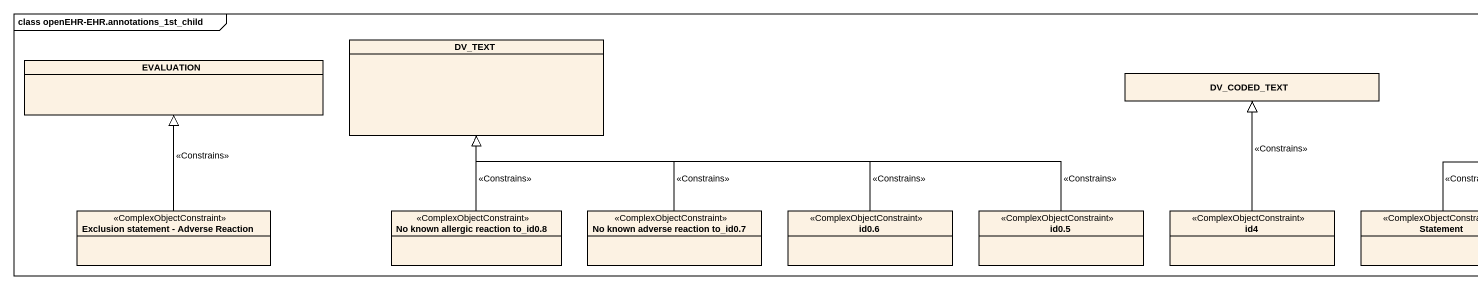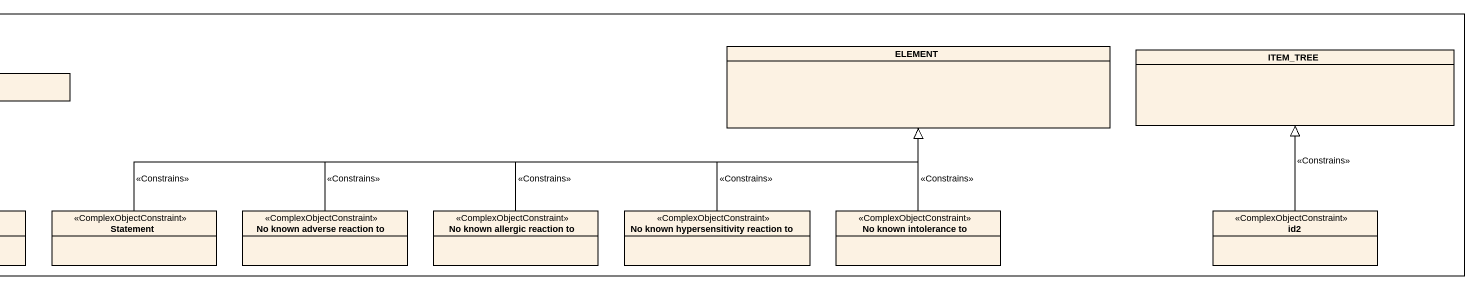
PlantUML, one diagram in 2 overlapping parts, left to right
@startuml
mainframe class openEHR-EHR.annotations_1st_child
hide circle
hide empty members
class DV_TEXT
class ELEMENT
class EVALUATION
class DV_CODED_TEXT
class ITEM_TREE
class "Exclusion statement - Adverse Reaction" as Exclusion_statement_Adverse <<ComplexObjectConstraint>>
class "No known allergic reaction to_id0.8" as No_known_allergic_reaction <<ComplexObjectConstraint>>
class "No known adverse reaction to_id0.7" as No_known_adverse_reaction <<ComplexObjectConstraint>>
class "id0.6" as id0_6 <<ComplexObjectConstraint>>
class "id0.5" as id0_5 <<ComplexObjectConstraint>>
class id4 <<ComplexObjectConstraint>>
class Statement <<ComplexObjectConstraint>>
class "No known adverse reaction to" as No_known_adverse_reaction_to <<ComplexObjectConstraint>>
class "No known allergic reaction to" as No_known_allergic_reaction_2 <<ComplexObjectConstraint>>
class "No known hypersensitivity reaction to" as No_known_hypersensitivity <<ComplexObjectConstraint>>
class "No known intolerance to" as No_known_intolerance_to <<ComplexObjectConstraint>>
class id2 <<ComplexObjectConstraint>>
Exclusion_statement_Adverse -up-|> EVALUATION : <<Constrains>>
No_known_allergic_reaction -up-|> DV_TEXT : <<Constrains>>
No_known_adverse_reaction -up-|> DV_TEXT : <<Constrains>>
id0_6 -left-|> DV_TEXT : <<Constrains>>
id0_5 -left-|> DV_TEXT : <<Constrains>>
id4 -up-|> DV_CODED_TEXT : <<Constrains>>
Statement -right-|> ELEMENT : <<Constrains>>
No_known_adverse_reaction_to -right-|> ELEMENT : <<Constrains>>
No_known_allergic_reaction_2 -right-|> ELEMENT : <<Constrains>>
No_known_hypersensitivity -up-|> ELEMENT : <<Constrains>>
No_known_intolerance_to -up-|> ELEMENT : <<Constrains>>
id2 -up-|> ITEM_TREE : <<Constrains>>
@enduml
